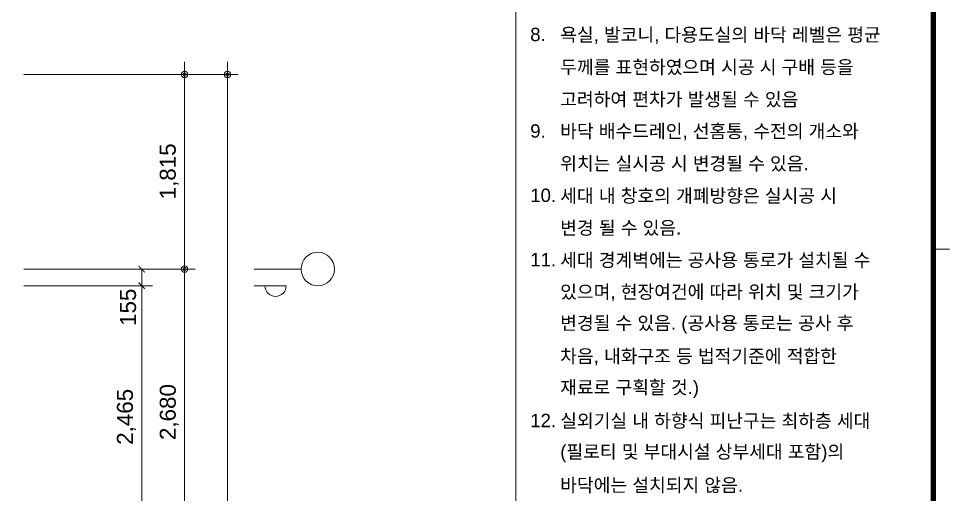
# Model space of a CAD drawing. Header units: millimetres. Extents: x 906 to 41302, y 848 to 28850.
# Drawn here: x 32479 to 41174, y 15310 to 19749 of the extents above; entities that cross this region are included whole.
import ezdxf

# ---------------------------------------------------------------- set-up
doc = ezdxf.new("R2010")
doc.units = ezdxf.units.MM
for name, color, linetype in [('PDF_0', 7, 'Continuous'), ('PDF_A-ST-AXIS-DIM', 7, 'Continuous'), ('PDF_X-FORM(동탄)$G-BORD-FORM', 7, 'Continuous'), ('PDF_문자', 7, 'Continuous')]:
    doc.layers.add(name, color=color, linetype=linetype)
doc.styles.add('PDF Arial', font='arial.ttf')

msp = doc.modelspace()

# ---------------------------------------------------------------- linework, layer by layer
at = {"layer": 'PDF_0', "lineweight": 13}
for points in [[(34029.7, 19106.1), (34029.7, 19346.3)], [(34429.7, 19106.1), (34429.7, 19346.3)]]:
    msp.add_lwpolyline(points, dxfattribs=at)
msp.add_lwpolyline([(34029.7, 17291.1), (34029.7, 17531.3)], close=True, dxfattribs=at)
for centre, radius in [((34030.2, 19227.3), 30.2), ((34030.2, 19227.3), 15.3), ((34430.3, 19227.3), 30.2), ((34430.3, 19227.3), 15.3), ((34030.2, 17412.2), 30.2), ((34030.2, 17412.2), 30.2), ((34030.2, 17412.2), 15.3), ((34030.2, 17412.2), 15.3)]:
    msp.add_circle(centre, radius, dxfattribs=at)
at = {"layer": 'PDF_0', "transparency": 33554559}
for points in [[(33662.4, 17384.2), (33595.8, 17438.2), (33603.2, 17444.5)], [(33656.1, 17377.8), (33662.4, 17384.2), (33595.8, 17438.2)], [(33662.4, 17229.7), (33595.8, 17283.7), (33603.2, 17290)], [(33603.2, 17290), (33595.8, 17283.7), (33662.4, 17229.7)], [(33656.1, 17223.3), (33662.4, 17229.7), (33595.8, 17283.7)], [(33595.8, 17283.7), (33662.4, 17229.7), (33656.1, 17223.3)]]:
    msp.add_solid(points, dxfattribs=at)
at = {"layer": 'PDF_A-ST-AXIS-DIM', "lineweight": 13}
for points in [[(34129.2, 19226.8), (32529, 19226.8), (34529.2, 19226.8)], [(34029.7, 17471), (34029.7, 19166.4)], [(34429.7, 19166.4), (34429.7, 11096.6)], [(32529, 17411.7), (33729.1, 17411.7)], [(33629.6, 14851.6), (33629.6, 14791.3), (33629.6, 17256.1), (33629.6, 17411.7)], [(35116.6, 17411.7), (34679.5, 17411.7)], [(34029.7, 14791.3), (34029.7, 17351.4)]]:
    msp.add_lwpolyline(points, dxfattribs=at)
for points in [[(34129.2, 17411.7), (32529, 17411.7)], [(33729.1, 17256.1), (32529, 17256.1)]]:
    msp.add_lwpolyline(points, close=True, dxfattribs=at)
msp.add_lwpolyline([(34780, 17256.7, 1), (34979, 17256.1), (34679.5, 17256.1)], format="xyb", dxfattribs=at)
msp.add_circle((35273.7, 17412.2), 156.1, dxfattribs=at)
at = {"layer": 'PDF_X-FORM(동탄)$G-BORD-FORM', "lineweight": 13}
for points in [[(37124.2, 28748.6), (37124.2, 949.3)], [(41024.2, 17599), (41174.5, 17599)]]:
    msp.add_lwpolyline(points, dxfattribs=at)
at = {"layer": 'PDF_X-FORM(동탄)$G-BORD-FORM', "lineweight": 0, "const_width": 49.7}
msp.add_lwpolyline([(1124.5, 1099.1), (41024.7, 1099.1), (41024.7, 28598.8), (1124.5, 28598.8)], close=True, dxfattribs=at)

# ---------------------------------------------------------------- texts
at = {"layer": 'PDF_문자', "attachment_point": 7, "style": 'PDF Arial'}
for s, insert, char_height in [('8.', (37258.6, 19537.1), 124.49), ('욕실, 발코니, 다용도실의 바닥 레벨은 평균', (37539.1, 19513.1), 124.486), ('두께를 표현하였으며 시공 시 구배 등을', (37539.1, 19220.6), 124.486), ('고려하여 편차가 발생될 수 있음', (37539.1, 18920), 124.486), ('9.', (37258.6, 18636.4), 124.49), ('바닥 배수드레인, 선홈통, 수전의 개소와', (37539.1, 18613.6), 124.486), ('위치는 실시공 시 변경될 수 있음.', (37539.1, 18321), 124.486), ('세대 내 창호의 개폐방향은 실시공 시', (37539.1, 18020.4), 124.486), ('10.', (37258.6, 18036.4), 124.49), ('변경 될 수 있음.', (37539.1, 17720.9), 124.49), ('세대 경계벽에는 공사용 통로가 설치될 수', (37539.1, 17420.4), 124.486), ('11.', (37258.6, 17437.5), 124.49), ('있으며, 현장여건에 따라 위치 및 크기가', (37539.1, 17113.9), 124.486), ('변경될 수 있음. (공사용 통로는 공사 후', (37539.1, 16808.7), 124.486), ('차음, 내화구조 등 법적기준에 적합한', (37539.1, 16513.8), 124.486), ('재료로 구획할 것.)', (37539.1, 16208.6), 124.486), ('12.', (37258.6, 15936.8), 124.49), ('실외기실 내 하향식 피난구는 최하층 세대', (37539.1, 15920.7), 124.486), ('(필로티 및 부대시설 상부세대 포함)의', (37539.1, 15608.5), 124.486), ('바닥에는 설치되지 않음.', (37539.1, 15320.6), 124.486)]:
    msp.add_mtext(s, dxfattribs=dict(at, insert=insert, char_height=char_height))
at = {"layer": 'PDF_문자', "char_height": 149.38, "attachment_point": 7, "rotation": 90, "style": 'PDF Arial'}
for s, insert in [('1,815', (33974.9, 18062.6)), ('155', (33577.9, 16881.5)), ('2,465', (33574.9, 15772.4)), ('2,680', (33974.9, 15816.8))]:
    msp.add_mtext(s, dxfattribs=dict(at, insert=insert))

doc.saveas('drawing.dxf')
